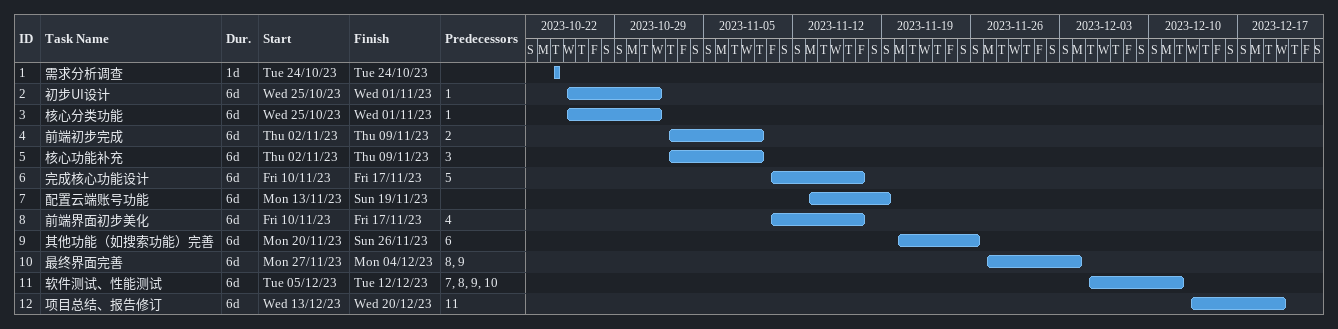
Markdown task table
| ID | Task | Duration | Start | Finish | Predecessors |
|---|---|---|---|---|---|
| 1 | 需求分析调查 | 1d | 2023-10-24 | 2023-10-24 |  |
| 2 | 初步UI设计 | 6d | 2023-10-25 | 2023-11-01 | 1 |
| 3 | 核心分类功能 | 6d | 2023-10-25 | 2023-11-01 | 1 |
| 4 | 前端初步完成 | 6d | 2023-11-02 | 2023-11-09 | 2 |
| 5 | 核心功能补充 | 6d | 2023-11-02 | 2023-11-09 | 3 |
| 6 | 完成核心功能设计 | 6d | 2023-11-10 | 2023-11-17 | 5 |
| 7 | 配置云端账号功能 | 6d | 2023-11-13 | 2023-11-19 |  |
| 8 | 前端界面初步美化 | 6d | 2023-11-10 | 2023-11-17 | 4 |
| 9 | 其他功能（如搜索功能）完善 | 6d | 2023-11-20 | 2023-11-26 | 6 |
| 10 | 最终界面完善 | 6d | 2023-11-27 | 2023-12-04 | 8, 9 |
| 11 | 软件测试、性能测试 | 6d | 2023-12-05 | 2023-12-12 | 7, 8, 9, 10 |
| 12 | 项目总结、报告修订 | 6d | 2023-12-13 | 2023-12-20 | 11 |
